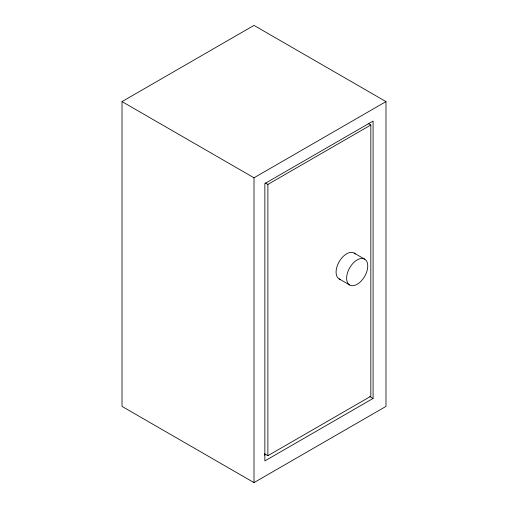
<?xml version="1.0" encoding="UTF-8"?>
<svg xmlns="http://www.w3.org/2000/svg" width="508" height="508" viewBox="0 0 508 508"><rect width="100%" height="100%" fill="white"/><g stroke="black" fill="none" stroke-linecap="round" stroke-linejoin="round"><path stroke-width="0.76" d="M122.015 101.6L254 25.4L385.985 101.6L385.985 406.4L254 482.6L122.015 406.4L122.015 101.6L254 177.8L385.985 101.6M265.24 182.905L267.881 184.429L370.827 124.993L370.827 396.272L267.881 455.708L264.579 453.803M264.37 455.111L265.741 454.323M373.082 398.443L264.858 460.927L264.858 183.559L373.082 121.075L373.082 398.443L369.786 396.538M368.186 123.469L370.827 124.993M354.108 253.054L364.661 259.15A14.935 8.623 -60 0 1 359.931 282.283A14.935 8.623 -60 0 1 346.996 274.815A14.935 8.623 -60 0 1 364.661 259.15M339.173 278.917L349.733 285.013M267.881 184.429L267.881 455.708M254 177.8L254 482.6M340.582 279.47A14.935 8.623 -60 0 1 339.173 261.677A14.935 8.623 -60 0 1 355.289 254"/></g></svg>
